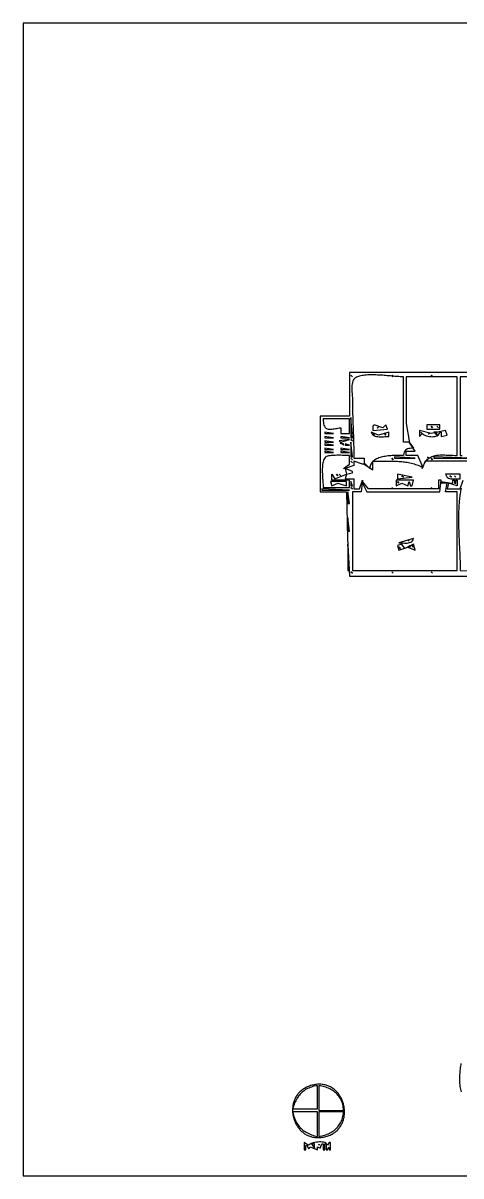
# Model space of a CAD drawing. Extents: x 0 to 1224, y 0 to 792.
# Drawn here: x 0 to 300, y 0 to 792 of the extents above; entities that cross this region are included whole.
import ezdxf

# ---------------------------------------------------------------- set-up
doc = ezdxf.new("R2010")
doc.units = 0
doc.layers.add('C252', color=252, linetype='CONTINUOUS')
doc.layers.add('C7', color=7, linetype='CONTINUOUS')

msp = doc.modelspace()

# ---------------------------------------------------------------- linework, layer by layer
at = {"layer": 'C252'}
msp.add_lwpolyline([(199, 62.469906), (198.1693, 62.266), (197.3659, 62.0371), (196.5896, 61.7839), (195.8401, 61.5072), (195.1174, 61.2075), (194.4211, 60.8858), (193.7511, 60.5426), (193.1074, 60.1787), (192.4895, 59.7948), (191.8975, 59.3917), (191.3311, 58.97), (190.7901, 58.5306), (190.2743, 58.074), (189.7836, 57.6011), (189.3178, 57.1125), (188.8768, 56.609), (188.4602, 56.0913), (188.068, 55.5601), (187.7, 55.0162), (187.3559, 54.4602), (187.0357, 53.8929), (186.7391, 53.315), (186.4659, 52.7272), (186.2161, 52.1303), (185.9893, 51.5249), (185.7854, 50.9118), (185.6042, 50.2918), (185.4456, 49.6655), (185.3094, 49.0336), (185.1953, 48.3969), (185.1033, 47.7561), (185.0331, 47.1119), (184.9845, 46.465), (184.9574, 45.8163), (184.9516, 45.1662), (184.9669, 44.5157), (185.0032, 43.8655), (185.0602, 43.2162), (185.1377, 42.5685), (185.2357, 41.9232), (185.3538, 41.2811), (185.492, 40.6428), (185.6501, 40.009), (185.8278, 39.3805), (186.025, 38.758), (186.2415, 38.1423), (186.4771, 37.5339), (186.7317, 36.9338), (187.0051, 36.3425), (187.297, 35.7608), (187.6074, 35.1895), (187.936, 34.6292), (188.2827, 34.0806), (188.6472, 33.5446), (189.0294, 33.0218), (189.4291, 32.5129), (189.8461, 32.0186), (190.2803, 31.5398), (190.7315, 31.077), (191.1995, 30.6311), (191.6841, 30.2027), (192.1851, 29.7926), (192.7023, 29.4014), (193.2356, 29.03), (193.7849, 28.679), (194.3498, 28.3491), (194.9302, 28.0412), (195.5261, 27.7558), (196.137, 27.4937), (196.763, 27.2557), (197.4038, 27.0424), (198.0592, 26.8546), (198.7291, 26.693), (199.4132, 26.5583), (200.1114, 26.4513), (200.8236, 26.3726), (201.5495, 26.323), (202.2889, 26.3032), (203.0417, 26.314), (203.8077, 26.356), (204.5867, 26.43), (205.3785, 26.5366), (206.183, 26.6767), (207, 26.851), (207.8078, 27.0551), (208.5892, 27.2847), (209.3441, 27.5392), (210.0729, 27.8178), (210.7756, 28.1197), (211.4525, 28.4442), (212.1036, 28.7905), (212.7292, 29.1579), (213.3294, 29.5457), (213.9044, 29.9531), (214.4544, 30.3794), (214.9795, 30.8238), (215.4799, 31.2856), (215.9557, 31.764), (216.4072, 32.2583), (216.8344, 32.7678), (217.2376, 33.2916), (217.6169, 33.8292), (217.9725, 34.3796), (218.3046, 34.9423), (218.6132, 35.5164), (218.8987, 36.1011), (219.1611, 36.6958), (219.4006, 37.2998), (219.6174, 37.9122), (219.8116, 38.5323), (219.9835, 39.1593), (220.1331, 39.7927), (220.2607, 40.4315), (220.3664, 41.075), (220.4503, 41.7225), (220.5127, 42.3734), (220.5537, 43.0267), (220.5735, 43.6818), (220.5723, 44.3379), (220.5501, 44.9943), (220.5072, 45.6502), (220.4437, 46.305), (220.3599, 46.9578), (220.2558, 47.6079), (220.1317, 48.2546), (219.9877, 48.8971), (219.8239, 49.5346), (219.6406, 50.1666), (219.4378, 50.7921), (219.2159, 51.4104), (218.9748, 52.0209), (218.7149, 52.6227), (218.4362, 53.2152), (218.139, 53.7975), (217.8234, 54.369), (217.4895, 54.9288), (217.1376, 55.4763), (216.7677, 56.0107), (216.3801, 56.5313), (215.975, 57.0373), (215.5524, 57.528), (215.1126, 58.0025), (214.6557, 58.4603), (214.1819, 58.9005), (213.6914, 59.3224), (213.1843, 59.7253), (212.6608, 60.1084), (212.121, 60.4709), (211.5652, 60.8122), (210.9934, 61.1315), (210.4059, 61.428), (209.8029, 61.701), (209.1844, 61.9497), (208.5506, 62.1735), (207.9018, 62.3715), (207.2381, 62.543), (206.5596, 62.6874), (205.8665, 62.8037), (205.159, 62.8914), (204.4373, 62.9496), (203.7014, 62.9776), (202.9517, 62.9746), (202.1882, 62.94), (201.4111, 62.873), (200.6206, 62.7728), (199.8168, 62.6386), (199, 62.4699)], dxfattribs=at)
at = {"layer": 'C7'}
for points in [[(0, 792)], [(0, 792), (0, 0), (1224, 0), (1224, 792), (0, 792)], [(388, 552), (224, 552), (224, 522), (204, 522), (204, 470), (222, 470), (222.740738, 438), (224, 412), (333, 412)], [(225, 550), (226, 549), (225, 550)], [(227.6033, 547.9722), (227.046, 547.4122), (226.5995, 546.7206), (226.2532, 545.9155), (225.9963, 545.0151), (225.818, 544.0374), (225.7077, 543.0006), (225.6545, 541.9228), (225.6478, 540.8222), (225.6768, 539.7168), (225.7308, 538.6248), (225.7991, 537.5643), (225.8709, 536.5535), (225.9354, 535.6104), (225.982, 534.7532), (226, 534), (226.0017, 533.0003), (226.0069, 532.0008), (226.0152, 531.0014), (226.0266, 530.0021), (226.0409, 529.0028), (226.0579, 528.0037), (226.0774, 527.0046), (226.0993, 526.0056), (226.1234, 525.0066), (226.1494, 524.0077), (226.1773, 523.0088), (226.2068, 522.0099), (226.2378, 521.011), (226.2701, 520.0121), (226.3036, 519.0132), (226.338, 518.0142), (226.3731, 517.0152), (226.4089, 516.0162), (226.4452, 515.0171), (226.4817, 514.0179), (226.5182, 513.0187), (226.5547, 512.0193), (226.591, 511.0199), (226.6268, 510.0203), (226.6619, 509.0207), (226.6963, 508.0208), (226.7298, 507.0209), (226.7621, 506.0207), (226.7931, 505.0205), (226.8226, 504.02), (226.8505, 503.0193), (226.8765, 502.0185), (226.9006, 501.0174), (226.9225, 500.0161), (226.942, 499.0146), (226.959, 498.0128), (226.9733, 497.0108), (226.9847, 496.0085), (226.993, 495.0059), (226.9982, 494.0031), (227, 493)], [(311, 491), (276, 491), (274, 486), (274.362, 487.0464), (274.7523, 488.0136), (275.1701, 488.9046), (275.6151, 489.7224), (276.0867, 490.4699), (276.5843, 491.1503), (277.1075, 491.7663), (277.6558, 492.3211), (278.2286, 492.8175), (278.8255, 493.2587), (279.4458, 493.6475), (280.0892, 493.9869), (280.755, 494.28), (281.4428, 494.5297), (282.1521, 494.739), (282.8822, 494.9109), (283.6328, 495.0484), (284.4034, 495.1544), (285.1933, 495.232), (286.0021, 495.2841), (286.8292, 495.3136), (287.6742, 495.3237), (288.5365, 495.3172), (289.4157, 495.2972), (290.3111, 495.2667), (291.2224, 495.2285), (292.1489, 495.1858), (293.0902, 495.1414), (294.0457, 495.0985), (295.0149, 495.0598), (295.9974, 495.0286), (296.9926, 495.0076), (298, 495), (298, 549), (263, 549), (263, 517), (265, 505), (265, 504), (261, 504), (261, 549), (260.3317, 548.9978), (259.6052, 549.0129), (258.8242, 549.0435), (257.9926, 549.088), (257.114, 549.1447), (256.1923, 549.2117), (255.2312, 549.2875), (254.2345, 549.3702), (253.2059, 549.4582), (252.1492, 549.5497), (251.0681, 549.6431), (249.9665, 549.7366), (248.848, 549.8285), (247.7165, 549.9171), (246.5757, 550.0007), (245.4294, 550.0775), (244.2813, 550.1458), (243.1352, 550.204), (241.9949, 550.2503), (240.864, 550.2829), (239.7465, 550.3002), (238.646, 550.3005), (237.5664, 550.282), (236.5113, 550.2431), (235.4845, 550.1819), (234.4899, 550.0969), (233.5311, 549.9862), (232.6119, 549.8481), (231.7361, 549.6811), (230.9075, 549.4832), (230.1298, 549.2528), (229.4067, 548.9883), (228.7422, 548.6878), (228.1398, 548.3496), (227.6034, 547.9722)], [(253, 550), (254, 549), (253, 550)], [(280, 550), (281, 549), (280, 550)], [(352, 549), (300, 549), (300, 495), (301.3221, 494.9756)], [(206, 520), (206.0436, 518.7579), (206.1427, 517.6616), (206.296, 516.7031), (206.5025, 515.8744), (206.7609, 515.1674), (207.0701, 514.574), (207.429, 514.0864), (207.8365, 513.6964), (208.2914, 513.3961), (208.7925, 513.1773), (209.3388, 513.0322), (209.929, 512.9527), (210.5621, 512.9307), (211.2369, 512.9583), (211.9523, 513.0274), (212.7071, 513.13), (213.5002, 513.2581), (214.3304, 513.4036), (215.1966, 513.5586), (216.0977, 513.715), (217.0325, 513.8648), (218, 514), (218, 510), (224, 510), (224, 520), (206, 520)], [(225, 521), (225, 507), (226, 507), (225, 521)], [(241, 516), (240, 515), (240, 512), (250, 513), (249, 516), (247, 514), (241, 516)], [(277, 516), (277, 513), (286, 513), (286, 516), (277, 516)], [(280, 515), (281, 514), (280, 515)], [(284, 515), (285, 514), (284, 515)], [(207, 511), (207, 510), (213, 510), (207, 511)], [(207, 508), (207, 507), (213, 507), (207, 508)], [(218, 508), (218, 507), (224, 507), (218, 508)], [(239, 511), (239.2711, 510.1825), (239.6898, 509.5108), (240.2396, 508.9716), (240.9038, 508.5516), (241.6658, 508.2375), (242.5088, 508.0161), (243.4163, 507.874), (244.3717, 507.7979), (245.3582, 507.7747), (246.3592, 507.7909), (247.3581, 507.8334), (248.3383, 507.8888), (249.2831, 507.9439), (250.1759, 507.9854), (251, 508), (251, 511), (244, 509), (239, 511)], [(240, 510), (241, 509), (240, 510)], [(243.333328, 514.333313), (243.666672, 513.666687), (243.333328, 514.333313)], [(248, 510), (249, 509), (248, 510)], [(272, 512), (272, 508), (274, 510), (274.6111, 509.5503), (275.3238, 509.1385), (276.1202, 508.7711), (276.9826, 508.4546), (277.8932, 508.1954), (278.8342, 508.0002), (279.7877, 507.8755), (280.736, 507.8277), (281.6614, 507.8634), (282.5459, 507.9892), (283.3719, 508.2116), (284.1214, 508.537), (284.7768, 508.972), (285.3202, 509.5231), (285.7339, 510.197), (286, 511), (287, 511), (287, 508), (291, 509), (290, 512), (280, 510), (272, 512)], [(273, 511), (274, 510), (273, 511)], [(278.333344, 510.333344), (278.666656, 509.666656), (278.333344, 510.333344)], [(282, 511), (284, 509), (284, 511), (282, 511)], [(207, 505), (207, 504), (213, 504), (207, 505)], [(207, 503), (207, 502), (213, 502), (207, 503)], [(207, 500), (207, 499), (213, 499), (207, 500)], [(217, 505), (220, 502), (220, 503), (218, 503), (218, 504), (224, 506), (217, 505)], [(218, 500), (218, 499), (224, 499), (218, 500)], [(221, 503), (221, 502), (224, 502), (221, 503)], [(225, 506), (226, 505), (225, 506)], [(225, 504), (225, 494), (226, 494), (225, 504)], [(265, 504), (268, 500), (266.8089, 499.9444), (265.7383, 499.846), (264.784, 499.6839), (263.9416, 499.437), (263.207, 499.0843), (262.5758, 498.6048), (262.0437, 497.9776), (261.6066, 497.1818), (261.2601, 496.1962), (261, 495), (260.253, 495), (259.4678, 495.0001), (258.6485, 494.9984), (257.799, 494.9932), (256.9234, 494.9825), (256.0256, 494.9646), (255.1097, 494.9376), (254.1795, 494.8997), (253.2392, 494.8492), (252.2928, 494.7841), (251.3441, 494.7027), (250.3973, 494.6032), (249.4563, 494.4837), (248.5251, 494.3424), (247.6077, 494.1775), (246.7082, 493.9872), (245.8304, 493.7696), (244.9785, 493.523), (244.1564, 493.2455), (243.368, 492.9353), (242.6175, 492.5905), (241.9088, 492.2095), (241.2458, 491.7902), (240.6327, 491.331), (240.0734, 490.83), (239.5718, 490.2854), (239.132, 489.6954), (238.7581, 489.0581), (238.4539, 488.3717), (238.2234, 487.6344), (238.0708, 486.8445), (238, 486), (235, 489), (234, 489), (240, 485), (240, 491), (241.0409, 491.0027), (242.0755, 491.0101), (243.1038, 491.0211), (244.1262, 491.0348), (245.1427, 491.05), (246.1537, 491.0657), (247.1594, 491.0809), (248.1598, 491.0944), (249.1554, 491.1052), (250.1462, 491.1124), (251.1325, 491.1148), (252.1145, 491.1113), (253.0924, 491.1009), (254.0664, 491.0827), (255.0368, 491.0554), (256.0037, 491.0181), (256.9673, 490.9697), (257.9279, 490.9091), (258.8858, 490.8354), (259.841, 490.7474), (260.7938, 490.644), (261.7444, 490.5243), (262.693, 490.3872), (263.6399, 490.2317), (264.5852, 490.0566), (265.5292, 489.8609), (266.4721, 489.6436), (267.414, 489.4036), (268.3553, 489.1398), (269.2961, 488.8513), (270.2366, 488.5369), (271.177, 488.1957), (272.1175, 487.8265), (273.0585, 487.4282), (274, 487), (274, 488), (271, 495), (263, 495), (263, 498), (269, 498), (265, 504)], [(207.7384, 493.9675), (207.2515, 493.4968), (206.8314, 492.9228), (206.4739, 492.2546), (206.1748, 491.5011), (205.93, 490.6714), (205.7351, 489.7745), (205.586, 488.8194), (205.4785, 487.8153), (205.4085, 486.771), (205.3716, 485.6957), (205.3637, 484.5984), (205.3805, 483.488), (205.418, 482.3737), (205.4718, 481.2645), (205.5378, 480.1694), (205.6118, 479.0974), (205.6896, 478.0576), (205.7669, 477.059), (205.8396, 476.1106), (205.9034, 475.2214), (205.9543, 474.4006), (205.9878, 473.6571), (206, 473), (224, 473), (224, 478), (212, 478), (212, 482), (214, 479), (222, 482), (221, 479), (227, 479), (227, 472), (231, 472), (233, 478), (232, 470), (226, 470), (226, 416), (298, 416), (298, 470), (290, 470), (291, 476), (287, 476), (287, 477), (294, 476), (295, 476), (295, 478), (296, 478), (296, 476), (297, 476), (297, 478), (298, 478), (298, 474), (292, 476), (291, 472), (300, 472), (302, 478)], [(207, 498), (207, 497), (213, 497), (207, 498)], [(227, 493), (234, 493), (234, 489), (233, 489), (227, 491), (227, 488), (221, 486), (220, 486), (224, 489), (224, 495), (223.327, 494.9906), (222.4903, 494.9939), (221.515, 495.0058), (220.4265, 495.0217), (219.25, 495.0376), (218.0109, 495.0489), (216.7344, 495.0514), (215.4459, 495.0409), (214.1706, 495.0129), (212.9338, 494.9632), (211.7608, 494.8875), (210.6769, 494.7815), (209.7075, 494.6407), (208.8777, 494.4611), (208.2129, 494.2381), (207.7384, 493.9676)], [(218, 498), (218, 497), (224, 497), (218, 498)], [(225, 493), (226, 492), (225, 493)], [(253, 493), (254, 492), (253, 493)], [(255, 494), (255, 493), (269, 493), (255, 494)], [(277.666656, 493.666656), (278.333344, 493.333344), (277.666656, 493.666656)], [(280, 493), (281, 492), (280, 493)], [(282, 494), (282, 493), (307, 493), (282, 494)], [(221, 486), (222, 482), (226, 483), (226, 484), (221, 486)], [(225, 491), (226, 490), (225, 491)], [(211, 477), (212, 474), (216, 476), (222, 474), (222, 477), (211, 477)], [(215, 482), (216, 481), (215, 482)], [(217, 482), (218, 481), (217, 482)], [(225, 477), (225, 474), (226, 474), (225, 477)], [(285, 478), (285, 472), (270, 472), (237, 472), (233, 477), (233, 476), (236, 470), (286, 470), (287, 478), (285, 478)], [(256, 478), (256, 474), (260, 476), (264, 474), (265, 477), (266, 474), (267, 474), (268, 478), (256, 478)], [(257, 482), (257, 479), (267, 480), (257, 482)], [(257, 477), (258, 476), (257, 477)], [(260, 481), (261, 480), (260, 481)], [(290, 482), (290.2925, 481.0817), (290.7233, 480.3505), (291.2761, 479.7867), (291.9351, 479.3703), (292.6841, 479.0817), (293.5073, 478.9011), (294.3886, 478.8087), (295.312, 478.7848), (296.2614, 478.8095), (297.2209, 478.8632), (298.1746, 478.926), (299.1062, 478.9782), (300, 479), (300, 482), (290, 482)], [(293, 481), (294, 480), (293, 481)], [(296, 481), (297, 480), (296, 481)], [(205, 472), (205, 471), (224, 471), (205, 472)], [(223, 470), (223, 462), (224, 462), (223, 470)], [(225, 473), (226, 472), (225, 473)], [(253, 473), (254, 472), (253, 473)], [(280, 473), (281, 472), (280, 473)], [(300.619, 472.5215), (300.4336, 471.5847), (300.2603, 470.6418), (300.0986, 469.6929), (299.9483, 468.7384), (299.809, 467.7784), (299.6804, 466.8131), (299.5622, 465.8428), (299.4541, 464.8678), (299.3559, 463.8882), (299.267, 462.9042), (299.1874, 461.9162), (299.1166, 460.9243), (299.0543, 459.9288), (299.0002, 458.9298), (298.954, 457.9277), (298.9154, 456.9226), (298.8841, 455.9148), (298.8598, 454.9045), (298.8421, 453.8919), (298.8307, 452.8774), (298.8254, 451.861), (298.8257, 450.843), (298.8315, 449.8237), (298.8423, 448.8032), (298.8579, 447.7819), (298.878, 446.7599), (298.9022, 445.7375), (298.9303, 444.7148), (298.9618, 443.6922), (298.9966, 442.6699), (299.0342, 441.648), (299.0744, 440.6269), (299.1169, 439.6067), (299.1613, 438.5877), (299.2074, 437.57), (299.2548, 436.554), (299.3031, 435.5399), (299.3522, 434.5278), (299.4017, 433.5181), (299.4512, 432.5109), (299.5005, 431.5065), (299.5492, 430.505), (299.5971, 429.5069), (299.6438, 428.5121), (299.6889, 427.5211), (299.7323, 426.534), (299.7735, 425.551), (299.8123, 424.5724), (299.8483, 423.5985), (299.8813, 422.6293), (299.9109, 421.6652), (299.9368, 420.7065), (299.9587, 419.7532), (299.9763, 418.8057), (299.9892, 417.8642), (299.9972, 416.9288), (300, 416), (367, 415)], [(223, 452), (223, 443), (224, 443), (223, 452)], [(258, 435), (258.8937, 434.9782), (259.8253, 434.926), (260.7789, 434.8632), (261.7384, 434.8095), (262.6879, 434.7848), (263.6112, 434.8087), (264.4925, 434.9011), (265.3157, 435.0817), (266.0648, 435.3703), (266.7237, 435.7867), (267.2766, 436.3506), (267.7073, 437.0817), (268, 438), (258, 435)], [(264, 437), (265, 436), (264, 437)], [(223, 434), (223, 416), (224, 416), (223, 434)], [(260, 434), (257, 433), (258, 430), (264, 432), (269, 430), (268, 434), (262, 431), (260, 434)], [(258, 432), (259, 431), (258, 432)], [(265, 433), (266, 432), (265, 433)], [(267, 433), (268, 432), (267, 433)], [(225, 415), (226, 414), (225, 415)], [(253, 415), (254, 414), (253, 415)], [(280, 415), (281, 414), (280, 415)], [(300.5379, 77.312), (300.3807, 76.3246), (300.2318, 75.3354), (300.0924, 74.345), (299.964, 73.3537), (299.8482, 72.362), (299.7462, 71.3703), (299.6595, 70.379), (299.5895, 69.3885), (299.5376, 68.3993), (299.5054, 67.4118), (299.4941, 66.4264), (299.5052, 65.4435), (299.5402, 64.4635), (299.6004, 63.487), (299.6873, 62.5142), (299.8024, 61.5456), (299.9469, 60.5817), (300.1224, 59.6229), (300.3303, 58.6696), (300.572, 57.7221)], [(185, 46), (202, 46), (202, 62), (200.9053, 61.8148), (199.8539, 61.5941), (198.8448, 61.338), (197.877, 61.0467), (196.9494, 60.7204), (196.0612, 60.359), (195.2112, 59.9628), (194.3985, 59.532), (193.622, 59.0665), (192.8808, 58.5667), (192.1739, 58.0326), (191.5002, 57.4643), (190.8588, 56.8621), (190.2487, 56.2259), (189.6688, 55.5561), (189.1181, 54.8526), (188.5957, 54.1156), (188.1006, 53.3454), (187.6317, 52.5419), (187.188, 51.7054), (186.7686, 50.836), (186.3724, 49.9338), (185.9984, 48.999), (185.6457, 48.0316), (185.3132, 47.0319), (185, 46)], [(203, 62), (203, 45), (220, 45), (219.9195, 46.0721), (219.7921, 47.1088), (219.6186, 48.1101), (219.3999, 49.076), (219.1371, 50.0069), (218.8309, 50.9027), (218.4824, 51.7636), (218.0924, 52.5897), (217.6619, 53.3812), (217.1917, 54.1381), (216.6828, 54.8606), (216.1362, 55.5489), (215.5526, 56.203), (214.9332, 56.8231), (214.2786, 57.4092), (213.59, 57.9616), (212.8682, 58.4803), (212.1141, 58.9654), (211.3286, 59.4172), (210.5127, 59.8357), (209.6673, 60.221), (208.7933, 60.5732), (207.8916, 60.8926), (206.9631, 61.1791), (206.0088, 61.433), (205.0295, 61.6544), (204.0263, 61.8433), (203, 62)], [(185, 44), (185.2785, 42.8763), (185.5817, 41.7996), (185.9104, 40.7687), (186.2651, 39.7825), (186.6465, 38.8397), (187.0554, 37.9392), (187.4922, 37.0798), (187.9578, 36.2603), (188.4528, 35.4796), (188.9777, 34.7365), (189.5334, 34.0298), (190.1204, 33.3584), (190.7394, 32.721), (191.3911, 32.1165), (192.0761, 31.5437), (192.7951, 31.0014), (193.5487, 30.4885), (194.3377, 30.0038), (195.1626, 29.5461), (196.0242, 29.1143), (196.9231, 28.7071), (197.8599, 28.3234), (198.8353, 27.962), (199.85, 27.6217), (200.9047, 27.3014), (202, 27), (202, 44), (185, 44)], [(203, 44), (203, 27), (204.0067, 27.2123), (204.9905, 27.4491), (205.9507, 27.711), (206.8863, 27.9983), (207.7968, 28.3118), (208.6812, 28.652), (209.5389, 29.0193), (210.3691, 29.4145), (211.1709, 29.8379), (211.9436, 30.2903), (212.6865, 30.772), (213.3988, 31.2838), (214.0796, 31.826), (214.7283, 32.3994), (215.344, 33.0044), (215.9261, 33.6416), (216.4736, 34.3115), (216.9859, 35.0147), (217.4621, 35.7518), (217.9016, 36.5233), (218.3035, 37.3297), (218.667, 38.1716), (218.9915, 39.0496), (219.276, 39.9643), (219.5199, 40.9161), (219.7224, 41.9056), (219.8826, 42.9333), (220, 44), (203, 44)], [(193, 23), (193, 18), (194, 18), (194, 21), (195, 21), (195.2786, 20.1005), (195.5502, 19.373), (195.8365, 18.9084), (196.1591, 18.7975), (196.5397, 19.131), (197, 20), (202, 18), (202, 20), (204, 19), (205, 22), (206, 22), (206, 18), (207, 18), (207, 22), (208, 22), (208, 18), (209, 18), (209.3548, 18.9978), (209.6342, 19.5822), (209.8361, 19.6678), (209.9587, 19.1688), (210, 18), (211, 18), (211, 23), (210, 23), (209, 21), (208.7638, 21.6333), (208.3477, 22.1544), (207.7745, 22.5702), (207.0672, 22.8879), (206.2491, 23.1146), (205.343, 23.2573), (204.3721, 23.3231), (203.3593, 23.3191), (202.3277, 23.2524), (201.3004, 23.1301), (200.3004, 22.9593), (199.3507, 22.747), (198.4744, 22.5004), (197.6945, 22.2265), (197.0341, 21.9324), (196.5161, 21.6252), (196.1638, 21.3121), (196, 21), (193, 23)], [(198, 22), (200, 19), (200, 22), (198, 22)], [(202.666672, 21.666666), (203.333328, 21.333334), (202.666672, 21.666666)]]:
    msp.add_lwpolyline(points, dxfattribs=at)

doc.saveas('drawing.dxf')
